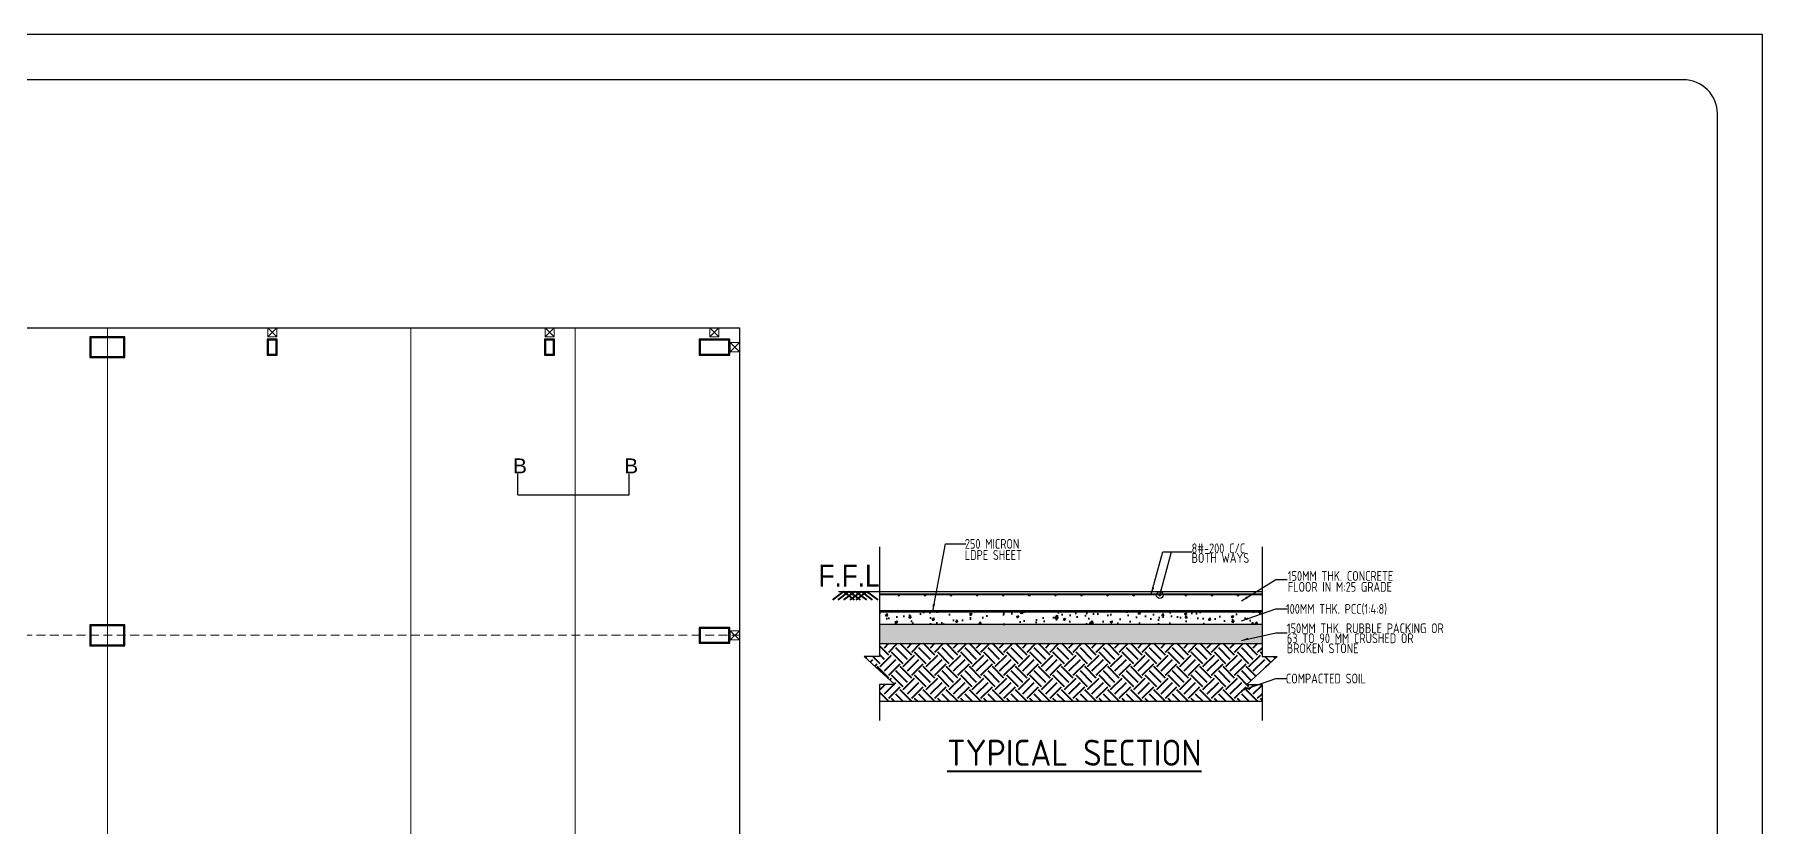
# Model space of a CAD drawing. Header units: inches. Extents: x -605 to 2991212, y -2872845 to 0.
# Drawn here: x 2947601 to 2991212, y -2238108 to -2218129 of the extents above; entities that cross this region are included whole.
import ezdxf

# ---------------------------------------------------------------- set-up
doc = ezdxf.new("R2010")
doc.units = ezdxf.units.IN
doc.header["$LTSCALE"] = 600
doc.header["$MEASUREMENT"] = 0
doc.linetypes.add('DASHED2', pattern=[0.375, 0.25, -0.125])
for name, color, linetype, lineweight in [('beam', 2, 'Continuous', 13), ('DIM', 251, 'Continuous', 0), ('GB', 6, 'Continuous', 20), ('L3', 3, 'Continuous', 25), ('L5', 10, 'Continuous', 40), ('rRCC 2', 40, 'Continuous', 15), ('rSHEET', 2, 'Continuous', 30), ('rTEXT 5', 6, 'Continuous', 40), ('TEXT7', 7, 'Continuous', 30)]:
    doc.layers.add(name, color=color, linetype=linetype, lineweight=lineweight)
doc.styles.add('DIM', font='geniso.shx', dxfattribs={"width": 0.85})
doc.styles.add('DIM IN', font='arial.ttf')
doc.styles.add('ROMANS', font='arial.ttf')
doc.styles.add('TEXT5', font='geniso.shx')
doc.dimstyles.new('DST-25$7', dxfattribs={"dimscale": 150, "dimtxt": 2.25, "dimasz": 2, "dimexe": 1.5, "dimexo": 1, "dimgap": 1, "dimtad": 1, "dimdec": 0, "dimlfac": 0.25, "dimzin": 0, "dimdsep": 46, "dimtxsty": 'ROMANS', "dimblk": 'DOT', "dimcen": 0.09, "dimdle": 1, "dimclrd": 1, "dimclre": 1, "dimclrt": 7, "dimadec": 0, "dimazin": 0, "dimtfac": 1, "dimtdec": 0, "dimtmove": 0, "dimatfit": 3, "dimfxl": 1, "dimtolj": 1, "dimtzin": 0, "dimarcsym": 0})

# ---------------------------------------------------------------- blocks, each defined once
blk = doc.blocks.new('_Dot')
at = {"color": 0, "linetype": 'ByBlock', "lineweight": -2}
blk.add_line((-0.5, 0), (-1, 0), dxfattribs=at)
at = {"color": 0, "linetype": 'ByBlock', "const_width": 0.5}
blk.add_lwpolyline([(-0.25, 0, 1), (0.25, 0, 1)], format="xyb", close=True, dxfattribs=at)
blk = doc.blocks.new('TYPTR')
at = {"layer": 'GB', "linetype": 'ByBlock'}
h = blk.add_hatch(color=4, dxfattribs=at)
h.dxf.hatch_style = 1
h.paths.add_polyline_path([(1542714.3, -1011705, 1), (1542682.3, -1011705, 1)])
h = blk.add_hatch(color=4, dxfattribs=at)
h.dxf.hatch_style = 1
h.paths.add_polyline_path([(1543114.3, -1011705, 1), (1543082.3, -1011705, 1)])
h = blk.add_hatch(color=4, dxfattribs=at)
h.dxf.hatch_style = 1
h.paths.add_polyline_path([(1543514.3, -1011705, 1), (1543482.3, -1011705, 1)])
h = blk.add_hatch(color=4, dxfattribs=at)
h.dxf.hatch_style = 1
h.paths.add_polyline_path([(1543914.3, -1011705, 1), (1543882.3, -1011705, 1)])
h = blk.add_hatch(color=4, dxfattribs=at)
h.dxf.hatch_style = 1
h.paths.add_polyline_path([(1544314.3, -1011705, 1), (1544282.3, -1011705, 1)])
h = blk.add_hatch(color=4, dxfattribs=at)
h.dxf.hatch_style = 1
h.paths.add_polyline_path([(1544714.3, -1011705, 1), (1544682.3, -1011705, 1)])
h = blk.add_hatch(color=4, dxfattribs=at)
h.dxf.hatch_style = 1
h.paths.add_polyline_path([(1545114.3, -1011705, 1), (1545082.3, -1011705, 1)])
h = blk.add_hatch(color=4, dxfattribs=at)
h.dxf.hatch_style = 1
h.paths.add_polyline_path([(1545514.3, -1011705, 1), (1545482.3, -1011705, 1)])
h = blk.add_hatch(color=4, dxfattribs=at)
h.dxf.hatch_style = 1
h.paths.add_polyline_path([(1545914.3, -1011705, 1), (1545882.3, -1011705, 1)])
h = blk.add_hatch(color=4, dxfattribs=at)
h.dxf.hatch_style = 1
h.paths.add_polyline_path([(1546314.3, -1011705, 1), (1546282.3, -1011705, 1)])
h = blk.add_hatch(color=4, dxfattribs=at)
h.dxf.hatch_style = 1
h.paths.add_polyline_path([(1546714.3, -1011705, 1), (1546682.3, -1011705, 1)])
h = blk.add_hatch(color=4, dxfattribs=at)
h.dxf.hatch_style = 1
h.paths.add_polyline_path([(1547114.3, -1011705, 1), (1547082.3, -1011705, 1)])
h = blk.add_hatch(color=4, dxfattribs=at)
h.dxf.hatch_style = 1
h.paths.add_polyline_path([(1547514.3, -1011705, 1), (1547482.3, -1011705, 1)])
h = blk.add_hatch(color=4, dxfattribs=at)
h.dxf.hatch_style = 1
h.paths.add_polyline_path([(1547914.3, -1011705, 1), (1547882.3, -1011705, 1)])
at = {"layer": 'L5'}
h = blk.add_hatch(dxfattribs=at)
h.set_pattern_fill('AR-CONC', scale=50)
h.set_pattern_definition([(50, (1548266.34, -1012149.03), (358.63, -31.376), [37.5, -412.5]), (355, (1548266.34, -1012149.03), (-69.376, 376.096), [30, -330]), (100.4514, (1548296.23, -1012151.64), (289.254, 344.72), [31.87, -350.57]), (46.184, (1548266.34, -1012049.03), (533.62, -82.76), [56.25, -618.75]), (96.636, (1548310.8, -1012055.9), (467.33, 487.06), [47.805, -525.857]), (351.184, (1548266.34, -1012049.03), (467.33, 487.06), [45, -495]), (21, (1548316.34, -1012074.03), (298.454, -201.31), [37.5, -412.5]), (326, (1548316.34, -1012074.03), (121.658, 362.575), [30, -330]), (71.4514, (1548341.2, -1012090.8), (420.111, 161.266), [31.87, -350.571]), (37.5, (1548266.34, -1012149.03), (6.08, 166.447), [0, -326, 0, -335, 0, -331.25]), (7.5, (1548266.34, -1012149.03), (131.535, 197.206), [0, -191, 0, -318.5, 0, -126.25]), (327.5, (1548154.84, -1012149.03), (266.9112, -11.2774), [0, -125, 0, -390, 0, -517.5]), (317.5, (1548104.84, -1012149.03), (291.593, 50.0525), [0, -162.5, 0, -259, 0, -367.5])])
h.paths.add_polyline_path([(1548266.3, -1012149), (1548266.3, -1011949), (1542401.7, -1011949), (1542401.7, -1012149)])
h = blk.add_hatch(dxfattribs=at)
h.set_pattern_fill('GRAVEL', scale=400)
h.set_pattern_definition([(228.0128, (1548554.34, -1012049.03), (-3200, -3600), [53.814, -5327.635]), (184.96974, (1548518.34, -1012089.029), (4800, 400), [92.347, -9142.37]), (132.51045, (1548426.34, -1012097.03), (4000, -4400), [65.115, -6446.413]), (267.2737, (1548270.34, -1012197.029), (400, 8000), [84.095, -8325.423]), (292.83365, (1548266.34, -1012281.029), (-2000, 4800), [82.462, -8163.749]), (357.2737, (1548298.34, -1012357.029), (-8000, 400), [84.095, -8325.423]), (37.69424, (1548382.34, -1012361.029), (-5200, -4000), [111.212, -11009.939]), (72.25533, (1548470.34, -1012293.029), (2800, 8800), [104.995, -10394.529]), (121.42957, (1548502.34, -1012193.029), (-3200, 5200), [84.38, -8353.629]), (175.23636, (1548458.34, -1012121.03), (4400, -400), [96.333, -4720.305]), (222.39744, (1548362.34, -1012113.029), (-4800, -4400), [124.579, -12333.35]), (138.8141, (1548666.34, -1012201.03), (-2800, 2400), [42.52, -4209.538]), (171.46923, (1548634.34, -1012173.029), (5200, -800), [80.895, -8008.605]), (225, (1548554.34, -1012161.03), (-4e-14, -400), [56.568, -509.117]), (203.1986, (1548526.34, -1012113.03), (2000, 800), [30.463, -3015.846]), (291.8014, (1548498.34, -1012125.03), (-400, 1200), [43.081, -2110.985]), (30.9638, (1548514.34, -1012165.03), (1200, 800), [69.972, -2262.41]), (161.565, (1548574.34, -1012129.03), (800, -400), [50.596, -1214.315]), (16.38954, (1548266.34, -1012125.03), (4000, 1200), [70.88, -7017.138]), (70.3462, (1548334.34, -1012105.03), (-1600, -4400), [59.464, -5886.963]), (293.1986, (1548574.34, -1012049.03), (-800, 2000), [60.926, -2985.383]), (343.61046, (1548598.34, -1012105.03), (-4000, 1200), [70.88, -7017.138]), (339.444, (1548266.34, -1012373.03), (-2000, 800), [68.352, -3349.25]), (294.77514, (1548330.34, -1012397.03), (-2000, 4400), [57.271, -5669.857]), (66.8014, (1548578.34, -1012449.03), (800, 2000), [60.926, -2985.383]), (17.35402, (1548602.34, -1012393.03), (-5200, -1600), [67.052, -6638.17]), (69.44395, (1548382.34, -1012449.03), (-800, -2000), [34.176, -3383.425]), (101.31, (1548554.34, -1012449.03), (-400, 1600), [20.396, -2019.212]), (165.9638, (1548550.34, -1012429.03), (1200, -400), [82.462, -1566.78]), (186.009, (1548470.34, -1012409.029), (4000, 400), [76.42, -7565.569]), (303.69, (1548514.34, -1012201.03), (-400, 800), [57.689, -1384.532]), (353.15723, (1548546.34, -1012249.029), (6800, -800), [100.718, -9971.025]), (60.9454, (1548646.34, -1012261.03), (-1600, -2800), [41.182, -4077.07]), (90, (1548666.34, -1012225.03), (-400, 400), [24, -376]), (120.25644, (1548462.34, -1012397.03), (1600, -2800), [55.57, -5501.408]), (48.0128, (1548434.34, -1012349.03), (3200, 3600), [107.629, -5273.821]), (0, (1548506.34, -1012269.03), (400, 400), [104, -296]), (325.30485, (1548610.34, -1012269.03), (4000, -2800), [63.246, -6261.31]), (254.0546, (1548662.34, -1012305.03), (-400, -1600), [58.24, -2853.803]), (207.64598, (1548646.34, -1012361.029), (-7600, -4000), [94.826, -9387.79]), (175.42608, (1548562.34, -1012405.029), (-5200, 400), [100.32, -9931.629])])
h.paths.add_polyline_path([(1548266.3, -1012449), (1548266.3, -1012149), (1542401.7, -1012149), (1542401.7, -1012449)])
h = blk.add_hatch(dxfattribs=at)
h.set_pattern_fill('EARTH', scale=1000, angle=45)
h.set_pattern_definition([(45, (1548500.81, -1013328.7), (0, 353.553), [250, -250]), (45, (1548434.52, -1013262.4), (0, 353.553), [250, -250]), (45, (1548368.23, -1013196.1), (0, 353.553), [250, -250]), (135, (1548368.23, -1013151.92), (-353.553, 3e-14), [250, -250]), (135, (1548434.52, -1013085.62), (-353.553, 3e-14), [250, -250]), (135, (1548500.81, -1013019.33), (-353.553, 3e-14), [250, -250])])
h.paths.add_polyline_path([(1542401.7, -1012449), (1542401.7, -1012647.4), (1542167.2, -1012647.4), (1542636.2, -1013073.1), (1542401.7, -1013073.1), (1542401.7, -1013328.7), (1548266.3, -1013328.7), (1548266.3, -1013073.1), (1548031.9, -1013073.1), (1548500.8, -1012647.4), (1548266.3, -1012647.4), (1548266.3, -1012449)])
at = {"layer": 'GB', "color": 4, "linetype": 'ByBlock'}
for centre in [(1542698.3, -1011705), (1543098.3, -1011705), (1543498.3, -1011705), (1543898.3, -1011705), (1544298.3, -1011705), (1544698.3, -1011705), (1545098.3, -1011705), (1545498.3, -1011705), (1545898.3, -1011705), (1546298.3, -1011705), (1546698.3, -1011705), (1547098.3, -1011705), (1547498.3, -1011705), (1547898.3, -1011705)]:
    blk.add_circle(centre, 16, dxfattribs=at)
at = {"layer": 'L3'}
for p, q in [((1542401.7, -1010965.8), (1542401.7, -1012647.4)), ((1548266.3, -1010965.8), (1548266.3, -1012647.4)), ((1541771.7, -1011649), (1548266.3, -1011649)), ((1542401.7, -1012149), (1548266.3, -1012149)), ((1542401.7, -1012449), (1548266.3, -1012449)), ((1542636.2, -1013073.1), (1542167.2, -1012647.4)), ((1542401.7, -1012647.4), (1542167.2, -1012647.4)), ((1548031.9, -1013073.1), (1548500.8, -1012647.4)), ((1548266.3, -1012647.4), (1548500.8, -1012647.4)), ((1542401.7, -1013073.1), (1542401.7, -1013628.7)), ((1542636.2, -1013073.1), (1542401.7, -1013073.1)), ((1548031.9, -1013073.1), (1548266.3, -1013073.1)), ((1548266.3, -1013073.1), (1548266.3, -1013628.7)), ((1542401.7, -1013328.7), (1548266.3, -1013328.7))]:
    blk.add_line(p, q, dxfattribs=at)
at = {"layer": 'L3', "lineweight": 200}
blk.add_line((1542401.7, -1011949), (1548266.3, -1011949), dxfattribs=at)
at = {"layer": 'L5'}
for p, q in [((1541849.7, -1011649), (1541679.1, -1011778)), ((1541933.4, -1011649), (1541762.9, -1011778)), ((1541844.7, -1011649), (1542015.2, -1011778)), ((1542022.2, -1011649), (1541851.6, -1011778)), ((1541933.4, -1011649), (1542104, -1011778)), ((1542119.3, -1011649), (1541948.7, -1011778)), ((1542030.5, -1011649), (1542201.1, -1011778)), ((1542208, -1011649), (1542037.5, -1011778)), ((1542119.3, -1011649), (1542289.8, -1011778)), ((1542203, -1011649), (1542373.6, -1011778)), ((1542401.7, -1011689), (1548266.3, -1011689))]:
    blk.add_line(p, q, dxfattribs=at)
at = {"layer": 'rRCC 2', "color": 7, "style": 'DIM', "width": 0.85}
for s, p in [('250 MICRON', (1543709.3, -1010994.2)), ('8#-200 C/C', (1547186.5, -1011063.3)), ('LDPE SHEET', (1543709.3, -1011165.5)), ('BOTH WAYS', (1547186.5, -1011210.6)), ('150MM THK. CONCRETE', (1548661.9, -1011486.1)), ('FLOOR IN M:25 GRADE ', (1548661.9, -1011653.8)), ('100MM THK. PCC(1:4:8)', (1548632.7, -1011991.9)), ('150MM THK. RUBBLE PACKING OR', (1548647, -1012288.2)), ('63 TO 90 MM CRUSHED OR', (1548647, -1012441.7)), ('BROKEN STONE ', (1548647, -1012595.4)), ('COMPACTED SOIL', (1548632.7, -1013059.4))]:
    blk.add_text(s, height=150, dxfattribs=at).set_placement(p)
at = {"layer": 'rTEXT 5', "insert": (1543437.2, -1013920.9), "char_height": 400, "attachment_point": 1, "style": 'TEXT5'}
blk.add_mtext_dynamic_manual_height_columns('{\\LTYPICAL SECTION}', width=6268.819, gutter_width=0, heights=[1141.3], dxfattribs=at)
at = {"layer": 'TEXT7', "style": 'ROMANS', "width": 0.85}
blk.add_text('F.F.L', height=337.5, dxfattribs=at).set_placement((1541466.8, -1011576.7))
at = {"layer": 'DIM'}
for points, override in [([(1543216.5, -1011949), (1543411, -1010918.7), (1543725.2, -1010918.7)], {"dimasz": 0.7, "dimtad": 0}), ([(1546567.9, -1011689), (1546746.5, -1011042), (1547060.7, -1011042)], {"dimasz": 0.7, "dimtad": 0}), ([(1546698.3, -1011705), (1546876.8, -1011042), (1547191, -1011042)], {"dimasz": 0.7, "dimtad": 0, "dimldrblk": 'DotBlank'}), ([(1547951, -1011794.8), (1548476.1, -1011463.5), (1548652.7, -1011463.5)], {"dimasz": 0.7, "dimtad": 0}), ([(1547951, -1012098.3), (1548476.1, -1011914.8), (1548652.7, -1011914.8)], {"dimasz": 0.7, "dimtad": 0}), ([(1547951, -1012399), (1548476.1, -1012280.8), (1548652.7, -1012280.8)], {"dimasz": 0.7, "dimtad": 0}), ([(1547951, -1013165.8), (1548476.1, -1012982.3), (1548652.7, -1012982.3)], {"dimasz": 0.7, "dimtad": 0})]:
    blk.add_leader(points, dimstyle='DST-25$7', override=override, dxfattribs=at)

msp = doc.modelspace()

# ---------------------------------------------------------------- linework, layer by layer
at = {"color": 4}
for p, q in [((2959801.3, -2229740.5), (2959801.3, -2229214.4)), ((2962608.4, -2229740.5), (2962608.4, -2229214.4)), ((2959801.3, -2229740.5), (2962608.4, -2229740.5))]:
    msp.add_line(p, q, dxfattribs=at)
at = {"color": 1, "linetype": 'ByBlock'}
msp.add_lwpolyline([(2909850.3, -2225524.3), (2965390.3, -2225524.3), (2965390.3, -2307648.8), (2909850.3, -2307648.8)], close=True, dxfattribs=at)
at = {"color": 6, "linetype": 'ByBlock'}
for points in [[(2949880.3, -2226279.3), (2949880.3, -2225754.3), (2949000.3, -2225754.3), (2949000.3, -2226279.3)], [(2953725.3, -2225816.8), (2953475.3, -2225816.8), (2953475.3, -2226216.8), (2953725.3, -2226216.8)], [(2960725.3, -2225816.8), (2960475.3, -2225816.8), (2960475.3, -2226216.8), (2960725.3, -2226216.8)], [(2965145.3, -2226216.8), (2965145.3, -2225816.8), (2964375.3, -2225816.8), (2964375.3, -2226216.8)], [(2949880.3, -2233548.9), (2949880.3, -2233023.9), (2949000.3, -2233023.9), (2949000.3, -2233548.9)], [(2965145.3, -2233486.4), (2965145.3, -2233086.4), (2964375.3, -2233086.4), (2964375.3, -2233486.4)]]:
    msp.add_lwpolyline(points, close=True, dxfattribs=at)
at = {"color": 3, "linetype": 'ByBlock'}
for points in [[(2949855.3, -2226254.3), (2949855.3, -2225779.3), (2949025.3, -2225779.3), (2949025.3, -2226254.3)], [(2953700.3, -2225841.8), (2953500.3, -2225841.8), (2953500.3, -2226191.8), (2953700.3, -2226191.8)], [(2960700.3, -2225841.8), (2960500.3, -2225841.8), (2960500.3, -2226191.8), (2960700.3, -2226191.8)], [(2965120.3, -2226191.8), (2965120.3, -2225841.8), (2964400.3, -2225841.8), (2964400.3, -2226191.8)], [(2949855.3, -2233523.9), (2949855.3, -2233048.9), (2949025.3, -2233048.9), (2949025.3, -2233523.9)], [(2965120.3, -2233461.4), (2965120.3, -2233111.4), (2964400.3, -2233111.4), (2964400.3, -2233461.4)]]:
    msp.add_lwpolyline(points, close=True, dxfattribs=at)
at = {"layer": 'GB', "color": 7, "linetype": 'DASHED2', "ltscale": 1.5}
msp.add_line((2909850.3, -2233286.4), (2965390.3, -2233286.4), dxfattribs=at)
at = {"layer": 'GB', "color": 7, "ltscale": 1.5}
for points in [[(2949440.3, -2225524.3), (2949440.3, -2307648.8)], [(2957100.3, -2225524.3), (2957100.3, -2307648.8)], [(2961245.3, -2225524.3), (2961245.3, -2307648.8)]]:
    msp.add_lwpolyline(points, dxfattribs=at)
at = {"layer": 'rRCC 2', "color": 6}
for p, q in [((2953715.3, -2225524.3), (2953485.3, -2225754.3)), ((2953715.3, -2225754.3), (2953485.3, -2225524.3)), ((2960715.3, -2225524.3), (2960485.3, -2225754.3)), ((2960715.3, -2225754.3), (2960485.3, -2225524.3)), ((2964875.3, -2225524.3), (2964645.3, -2225754.3)), ((2964875.3, -2225754.3), (2964645.3, -2225524.3)), ((2965390.3, -2225901.8), (2965160.3, -2226131.8)), ((2965390.3, -2226131.8), (2965160.3, -2225901.8)), ((2965390.3, -2233171.4), (2965160.3, -2233401.4)), ((2965390.3, -2233401.4), (2965160.3, -2233171.4))]:
    msp.add_line(p, q, dxfattribs=at)
for points in [[(2953715.3, -2225524.3), (2953485.3, -2225524.3), (2953485.3, -2225754.3), (2953715.3, -2225754.3)], [(2960715.3, -2225524.3), (2960485.3, -2225524.3), (2960485.3, -2225754.3), (2960715.3, -2225754.3)], [(2964875.3, -2225524.3), (2964645.3, -2225524.3), (2964645.3, -2225754.3), (2964875.3, -2225754.3)], [(2965390.3, -2225901.8), (2965160.3, -2225901.8), (2965160.3, -2226131.8), (2965390.3, -2226131.8)], [(2965390.3, -2233171.4), (2965160.3, -2233171.4), (2965160.3, -2233401.4), (2965390.3, -2233401.4)]]:
    msp.add_lwpolyline(points, close=True, dxfattribs=at)
at = {"layer": 'rSHEET'}
msp.add_lwpolyline([(2991211.7, -2337857.2), (2991211.7, -2218129), (2906555.3, -2218129), (2906555.3, -2337857.2)], close=True, dxfattribs=at)
msp.add_lwpolyline([(2990073.6, -2335861.8), (2990073.6, -2220124.5, 0.4142136), (2989218.4, -2219269.3), (2908548.6, -2219269.3, 0.4142136), (2907693.4, -2220124.5), (2907693.4, -2335861.8, 0.4142136), (2908548.6, -2336717), (2989218.4, -2336717, 0.4142136)], format="xyb", close=True, dxfattribs=at)

# ---------------------------------------------------------------- block references
at = {"linetype": 'ByBlock', "xscale": 1.64608804239719, "yscale": 1.64608804239719, "zscale": 1.64608804239719}
msp.add_blockref('TYPTR', (429998.8, -566916.5), dxfattribs=at)

# ---------------------------------------------------------------- texts
at = {"layer": 'beam', "color": 4, "linetype": 'ByBlock', "lineweight": -2, "char_height": 376.5, "width": 167.555, "attachment_point": 1, "style": 'DIM IN'}
for insert in [(2959677.5, -2228823.9), (2962484.5, -2228823.9)]:
    msp.add_mtext('B', dxfattribs=dict(at, insert=insert))

doc.saveas('drawing.dxf')
